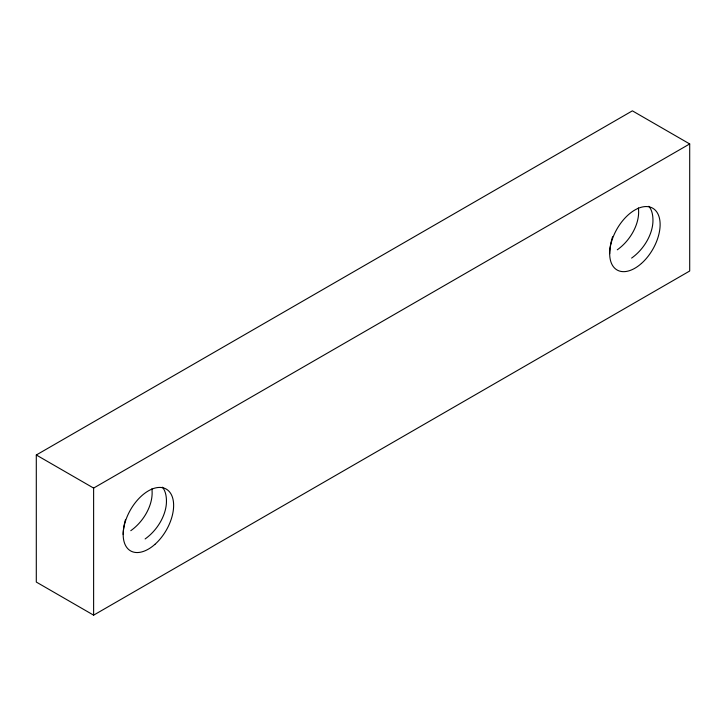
<?xml version="1.0" encoding="UTF-8"?>
<svg xmlns="http://www.w3.org/2000/svg" width="726" height="726" viewBox="0 0 726 726"><rect width="100%" height="100%" fill="white"/><g stroke="black" fill="none" stroke-linecap="round" stroke-linejoin="round"><path stroke-width="1.09" d="M36.3 454.993L632.382 110.842L689.7 143.939L689.7 271.007L93.618 615.158L36.3 582.061L36.3 454.993L93.618 488.081L689.7 143.939M93.618 488.081L93.618 615.158M162.334 487.173A36.019 17.669 -66.6 0 1 166.463 501.285A36.019 23.513 -52.5 0 1 145.118 538.955M123.193 534.545A36.019 17.669 -66.6 0 1 125.426 519.807M648.826 206.302A36.019 17.669 -66.6 0 1 652.964 220.414A36.019 23.513 -52.5 0 1 631.611 258.084M609.686 253.664A36.019 17.669 -66.6 0 1 612.59 236.73M617.282 249.808A36.019 23.513 -52.5 0 0 638.635 212.137A36.019 17.669 -66.6 0 0 638.39 207.935M151.897 488.816A36.019 17.669 -66.6 0 1 152.133 493.018A36.019 23.513 -52.5 0 1 130.789 530.688M154.937 544.346A35.665 20.591 -60 0 0 166.245 489.097A35.665 20.591 -60 0 0 124.046 526.513A35.665 20.591 -60 0 0 154.937 544.346M641.43 263.465A35.665 20.591 -60 0 0 652.738 208.217A35.665 20.591 -60 0 0 610.548 245.633A35.665 20.591 -60 0 0 641.43 263.465"/></g></svg>
